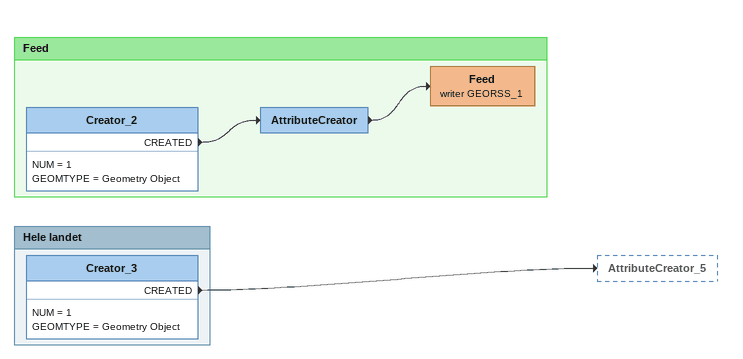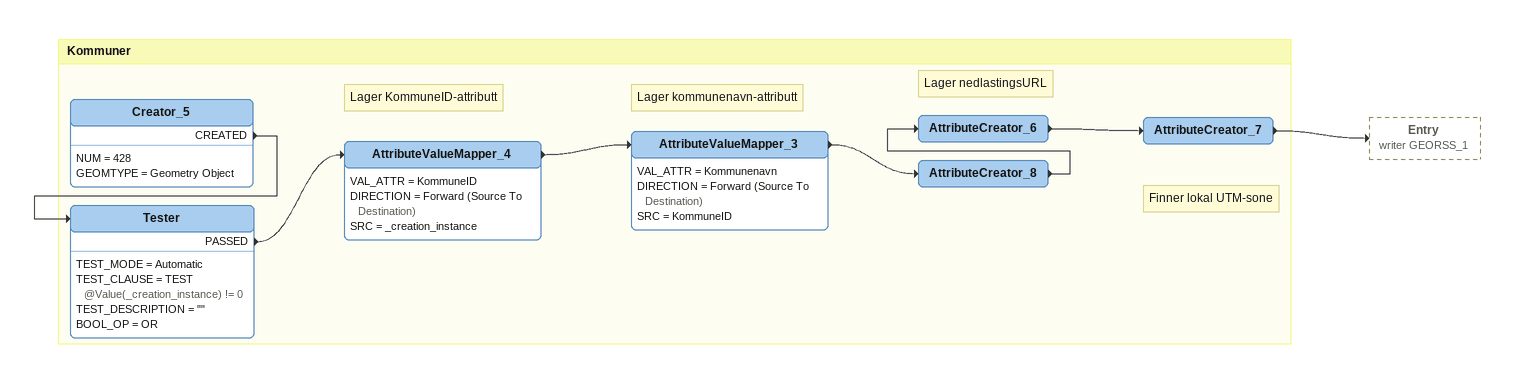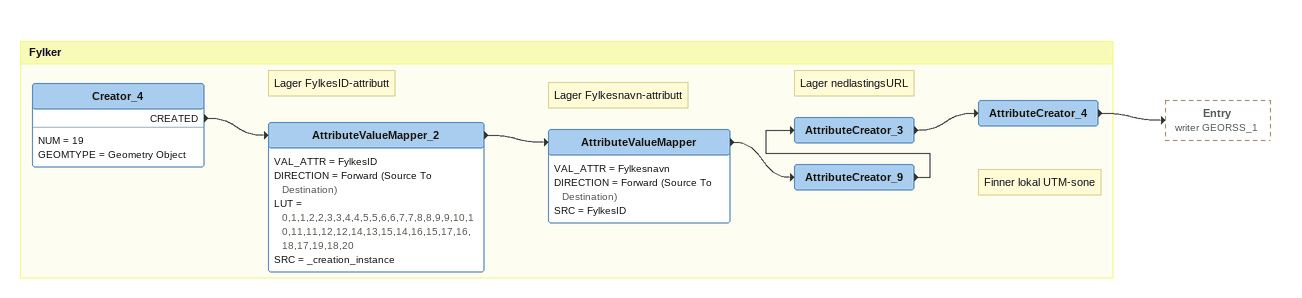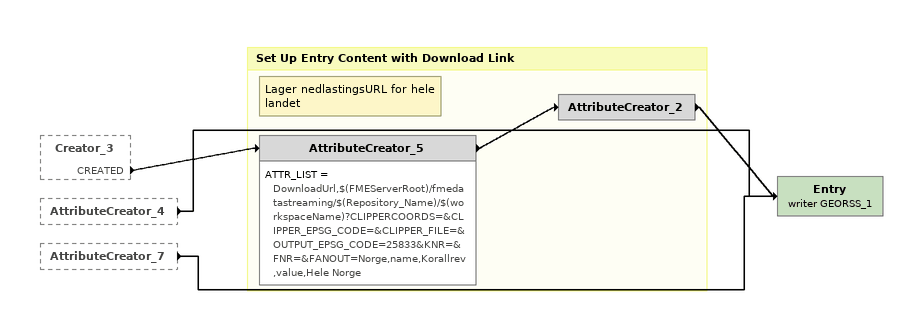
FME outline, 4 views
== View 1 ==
Bookmark: Feed
Creator_2
    NUM = 1
    GEOMTYPE = Geometry Object
    CREATED -> AttributeCreator
AttributeCreator
    -> Feed (writer GEORSS_1)
Feed (writer GEORSS_1)

Bookmark: Hele landet
Creator_3
    NUM = 1
    GEOMTYPE = Geometry Object
    CREATED -> AttributeCreator_5

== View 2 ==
Bookmark: Kommuner
Creator_5
    NUM = 428
    GEOMTYPE = Geometry Object
    CREATED -> Tester
Tester
    TEST_MODE = Automatic
    TEST_CLAUSE = TEST @Value(_creation_instance) != 0
    TEST_DESCRIPTION = ""
    BOOL_OP = OR
    PASSED -> AttributeValueMapper_4
Note: Lager KommuneID-attributt
AttributeValueMapper_4
    VAL_ATTR = KommuneID
    DIRECTION = Forward (Source To Destination)
    SRC = _creation_instance
    -> AttributeValueMapper_3
Note: Lager kommunenavn-attributt
AttributeValueMapper_3
    VAL_ATTR = Kommunenavn
    DIRECTION = Forward (Source To Destination)
    SRC = KommuneID
    -> AttributeCreator_8
Note: Finner lokal UTM-sone
AttributeCreator_8
    -> AttributeCreator_6
Note: Lager nedlastingsURL
AttributeCreator_6
    -> AttributeCreator_7
AttributeCreator_7
    -> Entry (writer GEORSS_1)

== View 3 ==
Bookmark: Fylker
Creator_4
    NUM = 19
    GEOMTYPE = Geometry Object
    CREATED -> AttributeValueMapper_2
Note: Lager FylkesID-attributt
AttributeValueMapper_2
    VAL_ATTR = FylkesID
    DIRECTION = Forward (Source To Destination)
    LUT = 0,1,1,2,2,3,3,4,4,5,5,6,6,7,7,8,8,9,9,10,10,11,11,12,12,14,13,15,14,16,15,17,16,18,17,19,18,20
    SRC = _creation_instance
    -> AttributeValueMapper
Note: Lager Fylkesnavn-attributt
AttributeValueMapper
    VAL_ATTR = Fylkesnavn
    DIRECTION = Forward (Source To Destination)
    SRC = FylkesID
    -> AttributeCreator_9
Note: Finner lokal UTM-sone
AttributeCreator_9
    -> AttributeCreator_3
Note: Lager nedlastingsURL
AttributeCreator_3
    -> AttributeCreator_4
AttributeCreator_4
    -> Entry (writer GEORSS_1)

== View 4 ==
Creator_3 [outside]
    CREATED -> AttributeCreator_5
AttributeCreator_4 [outside]
    -> Entry (writer GEORSS_1)
AttributeCreator_7 [outside]
    -> Entry (writer GEORSS_1)
Entry (writer GEORSS_1)

Bookmark: Set Up Entry Content with Download Link
Note: Lager nedlastingsURL for hele landet
AttributeCreator_5
    ATTR_LIST = DownloadUrl,$(FMEServerRoot)/fmedatastreaming/$(Repository_Name)/$(workspaceName)?CLIPPERCOORDS=&CLIPPER_EPSG_CODE=&CLIPPER_FILE=&OUTPUT_EPSG_CODE=25833&KNR=&FNR=&FANOUT=Norge,name,Korallrev,value,Hele Norge
    -> AttributeCreator_2
AttributeCreator_2
    -> Entry (writer GEORSS_1)
